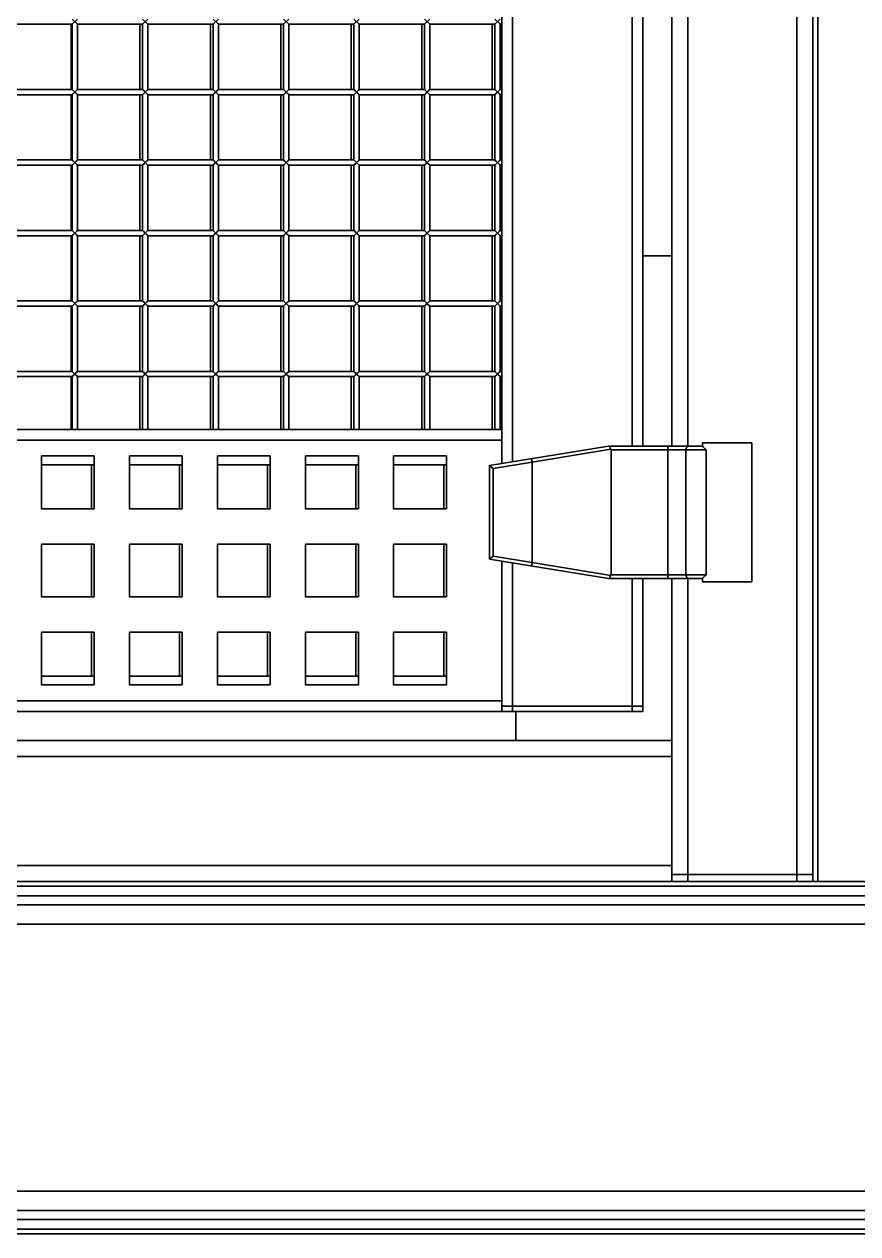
# Model space of a CAD drawing. Header units: millimetres. Extents: x 32496 to 166256, y 3504 to 23939.
# Drawn here: x 48532 to 49005, y 10678 to 11364 of the extents above; entities that cross this region are included whole.
import ezdxf

# ---------------------------------------------------------------- set-up
doc = ezdxf.new("R2010")
doc.units = ezdxf.units.MM
doc.layers.get('0').update_dxf_attribs({"lineweight": 35})

msp = doc.modelspace()

# ---------------------------------------------------------------- linework, layer by layer
at = {"linetype": 'Continuous'}
for p, q in [((48970.64, 10877.575), (48970.64, 13396.575)), ((48979.64, 13396.575), (48979.64, 10877.575)), ((48982.64, 13396.575), (48982.64, 10877.575)), ((48803.14, 11759.435), (48803.14, 11134.075)), ((48809.14, 11115.694), (48809.14, 11758.457)), ((48877.14, 11749.575), (48877.14, 11124.575)), ((48883.14, 11124.575), (48883.14, 11749.575)), ((48899.64, 11124.575), (48899.64, 11749.575)), ((48908.64, 11124.575), (48908.64, 11749.575)), ((48522.14, 11364.075), (48559.14, 11364.075)), ((48558.64, 11364.075), (48558.64, 11327.075)), ((48559.14, 11367.075), (48562.14, 11364.075)), ((48559.14, 11364.075), (48562.14, 11367.075)), ((48559.14, 11364.075), (48559.14, 11327.075)), ((48562.14, 11364.075), (48599.14, 11364.075)), ((48562.14, 11364.075), (48562.14, 11327.075)), ((48597.64, 11364.075), (48597.64, 11327.075)), ((48599.14, 11367.075), (48602.14, 11364.075)), ((48599.14, 11364.075), (48602.14, 11367.075)), ((48599.14, 11364.075), (48599.14, 11327.075)), ((48602.14, 11364.075), (48639.14, 11364.075)), ((48602.14, 11364.075), (48602.14, 11327.075)), ((48637.64, 11364.075), (48637.64, 11327.075)), ((48639.14, 11367.075), (48642.14, 11364.075)), ((48639.14, 11364.075), (48642.14, 11367.075)), ((48639.14, 11364.075), (48639.14, 11327.075)), ((48642.14, 11364.075), (48679.14, 11364.075)), ((48642.14, 11364.075), (48642.14, 11327.075)), ((48677.64, 11364.075), (48677.64, 11327.075)), ((48679.14, 11367.075), (48682.14, 11364.075)), ((48679.14, 11364.075), (48682.14, 11367.075)), ((48679.14, 11364.075), (48679.14, 11327.075)), ((48682.14, 11364.075), (48719.14, 11364.075)), ((48682.14, 11364.075), (48682.14, 11327.075)), ((48717.64, 11364.075), (48717.64, 11327.075)), ((48719.14, 11367.075), (48722.14, 11364.075)), ((48719.14, 11364.075), (48722.14, 11367.075)), ((48719.14, 11364.075), (48719.14, 11327.075)), ((48722.14, 11364.075), (48759.14, 11364.075)), ((48722.14, 11364.075), (48722.14, 11327.075)), ((48757.64, 11364.075), (48757.64, 11327.075)), ((48759.14, 11367.075), (48762.14, 11364.075)), ((48759.14, 11364.075), (48762.14, 11367.075)), ((48759.14, 11364.075), (48759.14, 11327.075)), ((48762.14, 11364.075), (48799.14, 11364.075)), ((48762.14, 11364.075), (48762.14, 11327.075)), ((48797.64, 11364.075), (48797.64, 11327.075)), ((48799.14, 11367.075), (48802.14, 11364.075)), ((48799.14, 11364.075), (48802.14, 11367.075)), ((48799.14, 11364.075), (48799.14, 11327.075)), ((48802.14, 11364.075), (48803.14, 11364.075)), ((48802.14, 11364.075), (48802.14, 11327.075)), ((48522.14, 11327.075), (48559.14, 11327.075)), ((48522.14, 11324.075), (48559.14, 11324.075)), ((48558.64, 11324.075), (48558.64, 11287.075)), ((48559.14, 11327.075), (48562.14, 11324.075)), ((48559.14, 11324.075), (48562.14, 11327.075)), ((48559.14, 11324.075), (48559.14, 11287.075)), ((48562.14, 11327.075), (48599.14, 11327.075)), ((48562.14, 11324.075), (48599.14, 11324.075)), ((48562.14, 11324.075), (48562.14, 11287.075)), ((48597.64, 11324.075), (48597.64, 11287.075)), ((48599.14, 11327.075), (48602.14, 11324.075)), ((48599.14, 11324.075), (48602.14, 11327.075)), ((48599.14, 11324.075), (48599.14, 11287.075)), ((48602.14, 11327.075), (48639.14, 11327.075)), ((48602.14, 11324.075), (48639.14, 11324.075)), ((48602.14, 11324.075), (48602.14, 11287.075)), ((48637.64, 11324.075), (48637.64, 11287.075)), ((48639.14, 11327.075), (48642.14, 11324.075)), ((48639.14, 11324.075), (48642.14, 11327.075)), ((48639.14, 11324.075), (48639.14, 11287.075)), ((48642.14, 11327.075), (48679.14, 11327.075)), ((48642.14, 11324.075), (48679.14, 11324.075)), ((48642.14, 11324.075), (48642.14, 11287.075)), ((48677.64, 11324.075), (48677.64, 11287.075)), ((48679.14, 11327.075), (48682.14, 11324.075)), ((48679.14, 11324.075), (48682.14, 11327.075)), ((48679.14, 11324.075), (48679.14, 11287.075)), ((48682.14, 11327.075), (48719.14, 11327.075)), ((48682.14, 11324.075), (48719.14, 11324.075)), ((48682.14, 11324.075), (48682.14, 11287.075)), ((48717.64, 11324.075), (48717.64, 11287.075)), ((48719.14, 11327.075), (48722.14, 11324.075)), ((48719.14, 11324.075), (48722.14, 11327.075)), ((48719.14, 11324.075), (48719.14, 11287.075)), ((48722.14, 11327.075), (48759.14, 11327.075)), ((48722.14, 11324.075), (48759.14, 11324.075)), ((48722.14, 11324.075), (48722.14, 11287.075)), ((48757.64, 11324.075), (48757.64, 11287.075)), ((48759.14, 11327.075), (48762.14, 11324.075)), ((48759.14, 11324.075), (48762.14, 11327.075)), ((48759.14, 11324.075), (48759.14, 11287.075)), ((48762.14, 11327.075), (48799.14, 11327.075)), ((48762.14, 11324.075), (48799.14, 11324.075)), ((48762.14, 11324.075), (48762.14, 11287.075)), ((48797.64, 11324.075), (48797.64, 11287.075)), ((48799.14, 11327.075), (48802.14, 11324.075)), ((48799.14, 11324.075), (48802.14, 11327.075)), ((48799.14, 11324.075), (48799.14, 11287.075)), ((48802.14, 11327.075), (48803.14, 11327.075)), ((48802.14, 11324.075), (48803.14, 11324.075)), ((48802.14, 11324.075), (48802.14, 11287.075)), ((48522.14, 11287.075), (48559.14, 11287.075)), ((48559.14, 11287.075), (48562.14, 11284.075)), ((48559.14, 11284.075), (48562.14, 11287.075)), ((48562.14, 11287.075), (48599.14, 11287.075)), ((48599.14, 11287.075), (48602.14, 11284.075)), ((48599.14, 11284.075), (48602.14, 11287.075)), ((48602.14, 11287.075), (48639.14, 11287.075)), ((48639.14, 11287.075), (48642.14, 11284.075)), ((48639.14, 11284.075), (48642.14, 11287.075)), ((48642.14, 11287.075), (48679.14, 11287.075)), ((48679.14, 11287.075), (48682.14, 11284.075)), ((48679.14, 11284.075), (48682.14, 11287.075)), ((48682.14, 11287.075), (48719.14, 11287.075)), ((48719.14, 11287.075), (48722.14, 11284.075)), ((48719.14, 11284.075), (48722.14, 11287.075)), ((48722.14, 11287.075), (48759.14, 11287.075)), ((48759.14, 11287.075), (48762.14, 11284.075)), ((48759.14, 11284.075), (48762.14, 11287.075)), ((48762.14, 11287.075), (48799.14, 11287.075)), ((48799.14, 11287.075), (48802.14, 11284.075)), ((48799.14, 11284.075), (48802.14, 11287.075)), ((48802.14, 11287.075), (48803.14, 11287.075)), ((48522.14, 11284.075), (48559.14, 11284.075)), ((48558.64, 11284.075), (48558.64, 11247.075)), ((48559.14, 11284.075), (48559.14, 11247.075)), ((48562.14, 11284.075), (48599.14, 11284.075)), ((48562.14, 11284.075), (48562.14, 11247.075)), ((48597.64, 11284.075), (48597.64, 11247.075)), ((48599.14, 11284.075), (48599.14, 11247.075)), ((48602.14, 11284.075), (48639.14, 11284.075)), ((48602.14, 11284.075), (48602.14, 11247.075)), ((48637.64, 11284.075), (48637.64, 11247.075)), ((48639.14, 11284.075), (48639.14, 11247.075)), ((48642.14, 11284.075), (48679.14, 11284.075)), ((48642.14, 11284.075), (48642.14, 11247.075)), ((48677.64, 11284.075), (48677.64, 11247.075)), ((48679.14, 11284.075), (48679.14, 11247.075)), ((48682.14, 11284.075), (48719.14, 11284.075)), ((48682.14, 11284.075), (48682.14, 11247.075)), ((48717.64, 11284.075), (48717.64, 11247.075)), ((48719.14, 11284.075), (48719.14, 11247.075)), ((48722.14, 11284.075), (48759.14, 11284.075)), ((48722.14, 11284.075), (48722.14, 11247.075)), ((48757.64, 11284.075), (48757.64, 11247.075)), ((48759.14, 11284.075), (48759.14, 11247.075)), ((48762.14, 11284.075), (48799.14, 11284.075)), ((48762.14, 11284.075), (48762.14, 11247.075)), ((48797.64, 11284.075), (48797.64, 11247.075)), ((48799.14, 11284.075), (48799.14, 11247.075)), ((48802.14, 11284.075), (48803.14, 11284.075)), ((48802.14, 11284.075), (48802.14, 11247.075)), ((48522.14, 11247.075), (48559.14, 11247.075)), ((48559.14, 11247.075), (48562.14, 11244.075)), ((48559.14, 11244.075), (48562.14, 11247.075)), ((48562.14, 11247.075), (48599.14, 11247.075)), ((48599.14, 11247.075), (48602.14, 11244.075)), ((48599.14, 11244.075), (48602.14, 11247.075)), ((48602.14, 11247.075), (48639.14, 11247.075)), ((48639.14, 11247.075), (48642.14, 11244.075)), ((48639.14, 11244.075), (48642.14, 11247.075)), ((48642.14, 11247.075), (48679.14, 11247.075)), ((48679.14, 11247.075), (48682.14, 11244.075)), ((48679.14, 11244.075), (48682.14, 11247.075)), ((48682.14, 11247.075), (48719.14, 11247.075)), ((48719.14, 11247.075), (48722.14, 11244.075)), ((48719.14, 11244.075), (48722.14, 11247.075)), ((48722.14, 11247.075), (48759.14, 11247.075)), ((48759.14, 11247.075), (48762.14, 11244.075)), ((48759.14, 11244.075), (48762.14, 11247.075)), ((48762.14, 11247.075), (48799.14, 11247.075)), ((48799.14, 11247.075), (48802.14, 11244.075)), ((48799.14, 11244.075), (48802.14, 11247.075)), ((48802.14, 11247.075), (48803.14, 11247.075)), ((48522.14, 11244.075), (48559.14, 11244.075)), ((48558.64, 11244.075), (48558.64, 11207.075)), ((48559.14, 11244.075), (48559.14, 11207.075)), ((48562.14, 11244.075), (48599.14, 11244.075)), ((48562.14, 11244.075), (48562.14, 11207.075)), ((48597.64, 11244.075), (48597.64, 11207.075)), ((48599.14, 11244.075), (48599.14, 11207.075)), ((48602.14, 11244.075), (48639.14, 11244.075)), ((48602.14, 11244.075), (48602.14, 11207.075)), ((48637.64, 11244.075), (48637.64, 11207.075)), ((48639.14, 11244.075), (48639.14, 11207.075)), ((48642.14, 11244.075), (48679.14, 11244.075)), ((48642.14, 11244.075), (48642.14, 11207.075)), ((48677.64, 11244.075), (48677.64, 11207.075)), ((48679.14, 11244.075), (48679.14, 11207.075)), ((48682.14, 11244.075), (48719.14, 11244.075)), ((48682.14, 11244.075), (48682.14, 11207.075)), ((48717.64, 11244.075), (48717.64, 11207.075)), ((48719.14, 11244.075), (48719.14, 11207.075)), ((48722.14, 11244.075), (48759.14, 11244.075)), ((48722.14, 11244.075), (48722.14, 11207.075)), ((48757.64, 11244.075), (48757.64, 11207.075)), ((48759.14, 11244.075), (48759.14, 11207.075)), ((48762.14, 11244.075), (48799.14, 11244.075)), ((48762.14, 11244.075), (48762.14, 11207.075)), ((48797.64, 11244.075), (48797.64, 11207.075)), ((48799.14, 11244.075), (48799.14, 11207.075)), ((48802.14, 11244.075), (48803.14, 11244.075)), ((48802.14, 11244.075), (48802.14, 11207.075)), ((48883.14, 11232.575), (48899.64, 11232.575)), ((48522.14, 11207.075), (48559.14, 11207.075)), ((48559.14, 11207.075), (48562.14, 11204.075)), ((48559.14, 11204.075), (48562.14, 11207.075)), ((48562.14, 11207.075), (48599.14, 11207.075)), ((48599.14, 11207.075), (48602.14, 11204.075)), ((48599.14, 11204.075), (48602.14, 11207.075)), ((48602.14, 11207.075), (48639.14, 11207.075)), ((48639.14, 11207.075), (48642.14, 11204.075)), ((48639.14, 11204.075), (48642.14, 11207.075)), ((48642.14, 11207.075), (48679.14, 11207.075)), ((48679.14, 11207.075), (48682.14, 11204.075)), ((48679.14, 11204.075), (48682.14, 11207.075)), ((48682.14, 11207.075), (48719.14, 11207.075)), ((48719.14, 11207.075), (48722.14, 11204.075)), ((48719.14, 11204.075), (48722.14, 11207.075)), ((48722.14, 11207.075), (48759.14, 11207.075)), ((48759.14, 11207.075), (48762.14, 11204.075)), ((48759.14, 11204.075), (48762.14, 11207.075)), ((48762.14, 11207.075), (48799.14, 11207.075)), ((48799.14, 11207.075), (48802.14, 11204.075)), ((48799.14, 11204.075), (48802.14, 11207.075)), ((48802.14, 11207.075), (48803.14, 11207.075)), ((48522.14, 11204.075), (48559.14, 11204.075)), ((48558.64, 11204.075), (48558.64, 11167.075)), ((48559.14, 11204.075), (48559.14, 11167.075)), ((48562.14, 11204.075), (48599.14, 11204.075)), ((48562.14, 11204.075), (48562.14, 11167.075)), ((48597.64, 11204.075), (48597.64, 11167.075)), ((48599.14, 11204.075), (48599.14, 11167.075)), ((48602.14, 11204.075), (48639.14, 11204.075)), ((48602.14, 11204.075), (48602.14, 11167.075)), ((48637.64, 11204.075), (48637.64, 11167.075)), ((48639.14, 11204.075), (48639.14, 11167.075)), ((48642.14, 11204.075), (48679.14, 11204.075)), ((48642.14, 11204.075), (48642.14, 11167.075)), ((48677.64, 11204.075), (48677.64, 11167.075)), ((48679.14, 11204.075), (48679.14, 11167.075)), ((48682.14, 11204.075), (48719.14, 11204.075)), ((48682.14, 11204.075), (48682.14, 11167.075)), ((48717.64, 11204.075), (48717.64, 11167.075)), ((48719.14, 11204.075), (48719.14, 11167.075)), ((48722.14, 11204.075), (48759.14, 11204.075)), ((48722.14, 11204.075), (48722.14, 11167.075)), ((48757.64, 11204.075), (48757.64, 11167.075)), ((48759.14, 11204.075), (48759.14, 11167.075)), ((48762.14, 11204.075), (48799.14, 11204.075)), ((48762.14, 11204.075), (48762.14, 11167.075)), ((48797.64, 11204.075), (48797.64, 11167.075)), ((48799.14, 11204.075), (48799.14, 11167.075)), ((48802.14, 11204.075), (48803.14, 11204.075)), ((48802.14, 11204.075), (48802.14, 11167.075)), ((48522.14, 11167.075), (48559.14, 11167.075)), ((48522.14, 11164.075), (48559.14, 11164.075)), ((48558.64, 11164.075), (48558.64, 11134.075)), ((48559.14, 11167.075), (48562.14, 11164.075)), ((48559.14, 11164.075), (48562.14, 11167.075)), ((48559.14, 11164.075), (48559.14, 11134.075)), ((48562.14, 11167.075), (48599.14, 11167.075)), ((48562.14, 11164.075), (48599.14, 11164.075)), ((48562.14, 11164.075), (48562.14, 11134.075)), ((48597.64, 11164.075), (48597.64, 11134.075)), ((48599.14, 11167.075), (48602.14, 11164.075)), ((48599.14, 11164.075), (48602.14, 11167.075)), ((48599.14, 11164.075), (48599.14, 11134.075)), ((48602.14, 11167.075), (48639.14, 11167.075)), ((48602.14, 11164.075), (48639.14, 11164.075)), ((48602.14, 11164.075), (48602.14, 11134.075)), ((48637.64, 11164.075), (48637.64, 11134.075)), ((48639.14, 11167.075), (48642.14, 11164.075)), ((48639.14, 11164.075), (48642.14, 11167.075)), ((48639.14, 11164.075), (48639.14, 11134.075)), ((48642.14, 11167.075), (48679.14, 11167.075)), ((48642.14, 11164.075), (48679.14, 11164.075)), ((48642.14, 11164.075), (48642.14, 11134.075)), ((48677.64, 11164.075), (48677.64, 11134.075)), ((48679.14, 11167.075), (48682.14, 11164.075)), ((48679.14, 11164.075), (48682.14, 11167.075)), ((48679.14, 11164.075), (48679.14, 11134.075)), ((48682.14, 11167.075), (48719.14, 11167.075)), ((48682.14, 11164.075), (48719.14, 11164.075)), ((48682.14, 11164.075), (48682.14, 11134.075)), ((48717.64, 11164.075), (48717.64, 11134.075)), ((48719.14, 11167.075), (48722.14, 11164.075)), ((48719.14, 11164.075), (48722.14, 11167.075)), ((48719.14, 11164.075), (48719.14, 11134.075)), ((48722.14, 11167.075), (48759.14, 11167.075)), ((48722.14, 11164.075), (48759.14, 11164.075)), ((48722.14, 11164.075), (48722.14, 11134.075)), ((48757.64, 11164.075), (48757.64, 11134.075)), ((48759.14, 11167.075), (48762.14, 11164.075)), ((48759.14, 11164.075), (48762.14, 11167.075)), ((48759.14, 11164.075), (48759.14, 11134.075)), ((48762.14, 11167.075), (48799.14, 11167.075)), ((48762.14, 11164.075), (48799.14, 11164.075)), ((48762.14, 11164.075), (48762.14, 11134.075)), ((48797.64, 11164.075), (48797.64, 11134.075)), ((48799.14, 11167.075), (48802.14, 11164.075)), ((48799.14, 11164.075), (48802.14, 11167.075)), ((48799.14, 11164.075), (48799.14, 11134.075)), ((48802.14, 11167.075), (48803.14, 11167.075)), ((48802.14, 11164.075), (48803.14, 11164.075)), ((48802.14, 11164.075), (48802.14, 11134.075)), ((48803.14, 11134.075), (48177.14, 11134.075)), ((48803.14, 11114.716), (48803.14, 11134.075)), ((48177.14, 11128.075), (48803.14, 11128.075)), ((48796.14, 11113.575), (48863.64, 11124.575)), ((48865.058, 11122.858), (48820.334, 11115.57)), ((48863.64, 11124.575), (48917.14, 11124.575)), ((48865.14, 11122.575), (48919.108, 11122.575)), ((48865.14, 11122.575), (48865.14, 11051.575)), ((48897.316, 11124.575), (48897.316, 11049.575)), ((48907.629, 11051.575), (48907.629, 11122.575)), ((48917.14, 11126.575), (48945.14, 11126.575)), ((48917.14, 11124.575), (48917.14, 11126.575)), ((48919.108, 11122.575), (48919.108, 11051.575)), ((48945.14, 11047.575), (48945.14, 11126.575)), ((48541.64, 11119.075), (48571.64, 11119.075)), ((48541.64, 11089.075), (48541.64, 11119.075)), ((48571.64, 11119.075), (48571.64, 11089.075)), ((48591.64, 11119.075), (48621.64, 11119.075)), ((48591.64, 11089.075), (48591.64, 11119.075)), ((48621.64, 11119.075), (48621.64, 11089.075)), ((48641.64, 11119.075), (48671.64, 11119.075)), ((48641.64, 11089.075), (48641.64, 11119.075)), ((48671.64, 11119.075), (48671.64, 11089.075)), ((48691.64, 11119.075), (48721.64, 11119.075)), ((48691.64, 11089.075), (48691.64, 11119.075)), ((48721.64, 11119.075), (48721.64, 11089.075)), ((48741.64, 11119.075), (48771.64, 11119.075)), ((48741.64, 11089.075), (48741.64, 11119.075)), ((48771.64, 11119.075), (48771.64, 11089.075)), ((48820.34, 11115.493), (48798.14, 11111.875)), ((48820.34, 11115.493), (48820.34, 11058.658)), ((48571.64, 11114.075), (48541.64, 11114.075)), ((48570.14, 11114.075), (48570.14, 11089.075)), ((48621.64, 11114.075), (48591.64, 11114.075)), ((48620.14, 11114.075), (48620.14, 11089.075)), ((48671.64, 11114.075), (48641.64, 11114.075)), ((48670.14, 11114.075), (48670.14, 11089.075)), ((48721.64, 11114.075), (48691.64, 11114.075)), ((48720.14, 11114.075), (48720.14, 11089.075)), ((48771.64, 11114.075), (48741.64, 11114.075)), ((48770.14, 11114.075), (48770.14, 11089.075)), ((48796.14, 11113.575), (48798.14, 11111.875)), ((48796.14, 11113.575), (48796.14, 11060.575)), ((48798.14, 11062.276), (48798.14, 11111.875)), ((48571.64, 11089.075), (48541.64, 11089.075)), ((48621.64, 11089.075), (48591.64, 11089.075)), ((48671.64, 11089.075), (48641.64, 11089.075)), ((48721.64, 11089.075), (48691.64, 11089.075)), ((48771.64, 11089.075), (48741.64, 11089.075)), ((48541.64, 11069.075), (48571.64, 11069.075)), ((48541.64, 11039.075), (48541.64, 11069.075)), ((48570.14, 11069.075), (48570.14, 11039.075)), ((48571.64, 11069.075), (48571.64, 11039.075)), ((48591.64, 11069.075), (48621.64, 11069.075)), ((48591.64, 11039.075), (48591.64, 11069.075)), ((48620.14, 11069.075), (48620.14, 11039.075)), ((48621.64, 11069.075), (48621.64, 11039.075)), ((48641.64, 11069.075), (48671.64, 11069.075)), ((48641.64, 11039.075), (48641.64, 11069.075)), ((48670.14, 11069.075), (48670.14, 11039.075)), ((48671.64, 11069.075), (48671.64, 11039.075)), ((48691.64, 11069.075), (48721.64, 11069.075)), ((48691.64, 11039.075), (48691.64, 11069.075)), ((48720.14, 11069.075), (48720.14, 11039.075)), ((48721.64, 11069.075), (48721.64, 11039.075)), ((48741.64, 11069.075), (48771.64, 11069.075)), ((48741.64, 11039.075), (48741.64, 11069.075)), ((48770.14, 11069.075), (48770.14, 11039.075)), ((48771.64, 11069.075), (48771.64, 11039.075)), ((48796.14, 11060.575), (48798.14, 11062.276)), ((48796.14, 11060.575), (48863.64, 11049.575)), ((48798.14, 11062.276), (48820.34, 11058.658)), ((48803.14, 10974.075), (48803.14, 11059.435)), ((48809.14, 10977.075), (48809.14, 11058.457)), ((48820.334, 11058.581), (48865.058, 11051.293)), ((48863.64, 11049.575), (48917.14, 11049.575)), ((48919.108, 11051.575), (48865.14, 11051.575)), ((48877.14, 11049.575), (48877.14, 10977.075)), ((48883.14, 10977.075), (48883.14, 11049.575)), ((48899.64, 10957.575), (48899.64, 11049.575)), ((48908.64, 10877.575), (48908.64, 11049.575)), ((48917.14, 11049.576), (48917.14, 11047.575)), ((48945.14, 11047.575), (48917.14, 11047.575)), ((48571.64, 11039.075), (48541.64, 11039.075)), ((48621.64, 11039.075), (48591.64, 11039.075)), ((48671.64, 11039.075), (48641.64, 11039.075)), ((48721.64, 11039.075), (48691.64, 11039.075)), ((48771.64, 11039.075), (48741.64, 11039.075)), ((48541.64, 11019.075), (48571.64, 11019.075)), ((48541.64, 10989.075), (48541.64, 11019.075)), ((48570.14, 11019.075), (48570.14, 10994.075)), ((48571.64, 11019.075), (48571.64, 10989.075)), ((48591.64, 11019.075), (48621.64, 11019.075)), ((48591.64, 10989.075), (48591.64, 11019.075)), ((48620.14, 11019.075), (48620.14, 10994.075)), ((48621.64, 11019.075), (48621.64, 10989.075)), ((48641.64, 11019.075), (48671.64, 11019.075)), ((48641.64, 10989.075), (48641.64, 11019.075)), ((48670.14, 11019.075), (48670.14, 10994.075)), ((48671.64, 11019.075), (48671.64, 10989.075)), ((48691.64, 11019.075), (48721.64, 11019.075)), ((48691.64, 10989.075), (48691.64, 11019.075)), ((48720.14, 11019.075), (48720.14, 10994.075)), ((48721.64, 11019.075), (48721.64, 10989.075)), ((48741.64, 11019.075), (48771.64, 11019.075)), ((48741.64, 10989.075), (48741.64, 11019.075)), ((48770.14, 11019.075), (48770.14, 10994.075)), ((48771.64, 11019.075), (48771.64, 10989.075)), ((48541.64, 10994.075), (48571.64, 10994.075)), ((48591.64, 10994.075), (48621.64, 10994.075)), ((48641.64, 10994.075), (48671.64, 10994.075)), ((48691.64, 10994.075), (48721.64, 10994.075)), ((48741.64, 10994.075), (48771.64, 10994.075)), ((48571.64, 10989.075), (48541.64, 10989.075)), ((48621.64, 10989.075), (48591.64, 10989.075)), ((48671.64, 10989.075), (48641.64, 10989.075)), ((48721.64, 10989.075), (48691.64, 10989.075)), ((48771.64, 10989.075), (48741.64, 10989.075)), ((48803.14, 10980.075), (48182.14, 10980.075)), ((48177.14, 10974.075), (48803.14, 10974.075)), ((48803.14, 10977.075), (48883.14, 10977.075)), ((48803.14, 10977.075), (48883.14, 10977.075)), ((48803.14, 10974.075), (48883.14, 10974.075)), ((48809.14, 10974.075), (48809.14, 10977.075)), ((48811.14, 10957.575), (48811.14, 10974.075)), ((48877.14, 10977.075), (48877.14, 10974.075)), ((48883.14, 10974.075), (48883.14, 10977.075)), ((48899.64, 10957.575), (48175.335, 10957.575)), ((48899.64, 10957.575), (48899.64, 10877.575)), ((48899.64, 10948.575), (48172.743, 10948.575)), ((48899.64, 10886.575), (47977.14, 10886.575)), ((52132.64, 10877.575), (40172.64, 10877.575)), ((48979.64, 10881.575), (48899.64, 10881.575)), ((52132.64, 10874.855), (40172.64, 10874.855)), ((52132.64, 10869.383), (40172.64, 10869.383)), ((52082.64, 10864.266), (40222.64, 10864.266)), ((52082.64, 10853.32), (40222.64, 10853.32)), ((52008.64, 10701.83), (40172.64, 10701.83)), ((52008.64, 10690.885), (40172.64, 10690.885)), ((52008.64, 10685.768), (40172.64, 10685.768)), ((52132.64, 10680.295), (40172.64, 10680.295)), ((52132.64, 10677.575), (40172.64, 10677.575))]:
    msp.add_line(p, q, dxfattribs=at)
for points in [[(48559.14, 11327.075), (48559.57, 11326.645), (48560.06, 11326.155), (48561.229, 11324.986)], [(48560.64, 11325.575), (48560.049, 11324.985), (48559.579, 11324.515), (48559.254, 11324.19)], [(48560.64, 11325.575), (48561.227, 11326.162), (48561.702, 11326.638), (48562.025, 11326.961)], [(48562.024, 11324.192), (48561.701, 11324.514), (48561.229, 11324.986)], [(48599.14, 11327.075), (48599.57, 11326.645), (48600.06, 11326.155), (48601.229, 11324.986)], [(48600.64, 11325.575), (48600.049, 11324.985), (48599.579, 11324.515), (48599.254, 11324.19)], [(48600.64, 11325.575), (48601.227, 11326.162), (48601.702, 11326.638), (48602.025, 11326.961)], [(48602.024, 11324.192), (48601.701, 11324.514), (48601.229, 11324.986)], [(48639.14, 11327.075), (48639.57, 11326.645), (48640.06, 11326.155), (48641.229, 11324.986)], [(48640.64, 11325.575), (48640.049, 11324.985), (48639.579, 11324.515), (48639.254, 11324.19)], [(48640.64, 11325.575), (48641.227, 11326.162), (48641.702, 11326.638), (48642.025, 11326.961)], [(48642.024, 11324.192), (48641.701, 11324.514), (48641.229, 11324.986)], [(48679.14, 11327.075), (48679.57, 11326.645), (48680.06, 11326.155), (48681.229, 11324.986)], [(48680.64, 11325.575), (48680.049, 11324.985), (48679.579, 11324.515), (48679.254, 11324.19)], [(48680.64, 11325.575), (48681.227, 11326.162), (48681.702, 11326.638), (48682.025, 11326.961)], [(48682.024, 11324.192), (48681.701, 11324.514), (48681.229, 11324.986)], [(48719.14, 11327.075), (48719.57, 11326.645), (48720.06, 11326.155), (48721.229, 11324.986)], [(48720.64, 11325.575), (48720.049, 11324.985), (48719.579, 11324.515), (48719.254, 11324.19)], [(48720.64, 11325.575), (48721.227, 11326.162), (48721.702, 11326.638), (48722.025, 11326.961)], [(48722.024, 11324.192), (48721.701, 11324.514), (48721.229, 11324.986)], [(48759.14, 11327.075), (48759.57, 11326.645), (48760.06, 11326.155), (48761.229, 11324.986)], [(48760.64, 11325.575), (48760.049, 11324.985), (48759.579, 11324.515), (48759.254, 11324.19)], [(48760.64, 11325.575), (48761.227, 11326.162), (48761.702, 11326.638), (48762.025, 11326.961)], [(48762.024, 11324.192), (48761.701, 11324.514), (48761.229, 11324.986)], [(48799.14, 11327.075), (48799.57, 11326.645), (48800.06, 11326.155), (48801.229, 11324.986)], [(48800.64, 11325.575), (48800.049, 11324.985), (48799.579, 11324.515), (48799.254, 11324.19)], [(48800.64, 11325.575), (48801.227, 11326.162), (48801.702, 11326.638), (48802.025, 11326.961)], [(48802.024, 11324.192), (48801.701, 11324.514), (48801.229, 11324.986)], [(48559.14, 11287.075), (48559.57, 11286.645), (48560.06, 11286.155), (48561.229, 11284.986)], [(48599.14, 11287.075), (48599.57, 11286.645), (48600.06, 11286.155), (48601.229, 11284.986)], [(48639.14, 11287.075), (48639.57, 11286.645), (48640.06, 11286.155), (48641.229, 11284.986)], [(48679.14, 11287.075), (48679.57, 11286.645), (48680.06, 11286.155), (48681.229, 11284.986)], [(48719.14, 11287.075), (48719.57, 11286.645), (48720.06, 11286.155), (48721.229, 11284.986)], [(48759.14, 11287.075), (48759.57, 11286.645), (48760.06, 11286.155), (48761.229, 11284.986)], [(48799.14, 11287.075), (48799.57, 11286.645), (48800.06, 11286.155), (48801.229, 11284.986)], [(48560.64, 11285.575), (48560.049, 11284.985), (48559.579, 11284.515), (48559.254, 11284.19)], [(48560.64, 11285.575), (48561.227, 11286.162), (48561.702, 11286.638), (48562.025, 11286.961)], [(48562.024, 11284.192), (48561.701, 11284.514), (48561.229, 11284.986)], [(48600.64, 11285.575), (48600.049, 11284.985), (48599.579, 11284.515), (48599.254, 11284.19)], [(48600.64, 11285.575), (48601.227, 11286.162), (48601.702, 11286.638), (48602.025, 11286.961)], [(48602.024, 11284.192), (48601.701, 11284.514), (48601.229, 11284.986)], [(48640.64, 11285.575), (48640.049, 11284.985), (48639.579, 11284.515), (48639.254, 11284.19)], [(48640.64, 11285.575), (48641.227, 11286.162), (48641.702, 11286.638), (48642.025, 11286.961)], [(48642.024, 11284.192), (48641.701, 11284.514), (48641.229, 11284.986)], [(48680.64, 11285.575), (48680.049, 11284.985), (48679.579, 11284.515), (48679.254, 11284.19)], [(48680.64, 11285.575), (48681.227, 11286.162), (48681.702, 11286.638), (48682.025, 11286.961)], [(48682.024, 11284.192), (48681.701, 11284.514), (48681.229, 11284.986)], [(48720.64, 11285.575), (48720.049, 11284.985), (48719.579, 11284.515), (48719.254, 11284.19)], [(48720.64, 11285.575), (48721.227, 11286.162), (48721.702, 11286.638), (48722.025, 11286.961)], [(48722.024, 11284.192), (48721.701, 11284.514), (48721.229, 11284.986)], [(48760.64, 11285.575), (48760.049, 11284.985), (48759.579, 11284.515), (48759.254, 11284.19)], [(48760.64, 11285.575), (48761.227, 11286.162), (48761.702, 11286.638), (48762.025, 11286.961)], [(48762.024, 11284.192), (48761.701, 11284.514), (48761.229, 11284.986)], [(48800.64, 11285.575), (48800.049, 11284.985), (48799.579, 11284.515), (48799.254, 11284.19)], [(48800.64, 11285.575), (48801.227, 11286.162), (48801.702, 11286.638), (48802.025, 11286.961)], [(48802.024, 11284.192), (48801.701, 11284.514), (48801.229, 11284.986)], [(48559.14, 11247.075), (48559.57, 11246.645), (48560.06, 11246.155), (48561.229, 11244.986)], [(48560.64, 11245.575), (48561.227, 11246.162), (48561.702, 11246.638), (48562.025, 11246.961)], [(48599.14, 11247.075), (48599.57, 11246.645), (48600.06, 11246.155), (48601.229, 11244.986)], [(48600.64, 11245.575), (48601.227, 11246.162), (48601.702, 11246.638), (48602.025, 11246.961)], [(48639.14, 11247.075), (48639.57, 11246.645), (48640.06, 11246.155), (48641.229, 11244.986)], [(48640.64, 11245.575), (48641.227, 11246.162), (48641.702, 11246.638), (48642.025, 11246.961)], [(48679.14, 11247.075), (48679.57, 11246.645), (48680.06, 11246.155), (48681.229, 11244.986)], [(48680.64, 11245.575), (48681.227, 11246.162), (48681.702, 11246.638), (48682.025, 11246.961)], [(48719.14, 11247.075), (48719.57, 11246.645), (48720.06, 11246.155), (48721.229, 11244.986)], [(48720.64, 11245.575), (48721.227, 11246.162), (48721.702, 11246.638), (48722.025, 11246.961)], [(48759.14, 11247.075), (48759.57, 11246.645), (48760.06, 11246.155), (48761.229, 11244.986)], [(48760.64, 11245.575), (48761.227, 11246.162), (48761.702, 11246.638), (48762.025, 11246.961)], [(48799.14, 11247.075), (48799.57, 11246.645), (48800.06, 11246.155), (48801.229, 11244.986)], [(48800.64, 11245.575), (48801.227, 11246.162), (48801.702, 11246.638), (48802.025, 11246.961)], [(48560.64, 11245.575), (48560.049, 11244.985), (48559.579, 11244.515), (48559.254, 11244.19)], [(48562.024, 11244.192), (48561.701, 11244.514), (48561.229, 11244.986)], [(48600.64, 11245.575), (48600.049, 11244.985), (48599.579, 11244.515), (48599.254, 11244.19)], [(48602.024, 11244.192), (48601.701, 11244.514), (48601.229, 11244.986)], [(48640.64, 11245.575), (48640.049, 11244.985), (48639.579, 11244.515), (48639.254, 11244.19)], [(48642.024, 11244.192), (48641.701, 11244.514), (48641.229, 11244.986)], [(48680.64, 11245.575), (48680.049, 11244.985), (48679.579, 11244.515), (48679.254, 11244.19)], [(48682.024, 11244.192), (48681.701, 11244.514), (48681.229, 11244.986)], [(48720.64, 11245.575), (48720.049, 11244.985), (48719.579, 11244.515), (48719.254, 11244.19)], [(48722.024, 11244.192), (48721.701, 11244.514), (48721.229, 11244.986)], [(48760.64, 11245.575), (48760.049, 11244.985), (48759.579, 11244.515), (48759.254, 11244.19)], [(48762.024, 11244.192), (48761.701, 11244.514), (48761.229, 11244.986)], [(48800.64, 11245.575), (48800.049, 11244.985), (48799.579, 11244.515), (48799.254, 11244.19)], [(48802.024, 11244.192), (48801.701, 11244.514), (48801.229, 11244.986)], [(48559.14, 11207.075), (48559.57, 11206.645), (48560.06, 11206.155), (48561.229, 11204.986)], [(48560.64, 11205.575), (48560.049, 11204.985), (48559.579, 11204.515), (48559.254, 11204.19)], [(48560.64, 11205.575), (48561.227, 11206.162), (48561.702, 11206.638), (48562.025, 11206.961)], [(48562.024, 11204.192), (48561.701, 11204.514), (48561.229, 11204.986)], [(48599.14, 11207.075), (48599.57, 11206.645), (48600.06, 11206.155), (48601.229, 11204.986)], [(48600.64, 11205.575), (48600.049, 11204.985), (48599.579, 11204.515), (48599.254, 11204.19)], [(48600.64, 11205.575), (48601.227, 11206.162), (48601.702, 11206.638), (48602.025, 11206.961)], [(48602.024, 11204.192), (48601.701, 11204.514), (48601.229, 11204.986)], [(48639.14, 11207.075), (48639.57, 11206.645), (48640.06, 11206.155), (48641.229, 11204.986)], [(48640.64, 11205.575), (48640.049, 11204.985), (48639.579, 11204.515), (48639.254, 11204.19)], [(48640.64, 11205.575), (48641.227, 11206.162), (48641.702, 11206.638), (48642.025, 11206.961)], [(48642.024, 11204.192), (48641.701, 11204.514), (48641.229, 11204.986)], [(48679.14, 11207.075), (48679.57, 11206.645), (48680.06, 11206.155), (48681.229, 11204.986)], [(48680.64, 11205.575), (48680.049, 11204.985), (48679.579, 11204.515), (48679.254, 11204.19)], [(48680.64, 11205.575), (48681.227, 11206.162), (48681.702, 11206.638), (48682.025, 11206.961)], [(48682.024, 11204.192), (48681.701, 11204.514), (48681.229, 11204.986)], [(48719.14, 11207.075), (48719.57, 11206.645), (48720.06, 11206.155), (48721.229, 11204.986)], [(48720.64, 11205.575), (48720.049, 11204.985), (48719.579, 11204.515), (48719.254, 11204.19)], [(48720.64, 11205.575), (48721.227, 11206.162), (48721.702, 11206.638), (48722.025, 11206.961)], [(48722.024, 11204.192), (48721.701, 11204.514), (48721.229, 11204.986)], [(48759.14, 11207.075), (48759.57, 11206.645), (48760.06, 11206.155), (48761.229, 11204.986)], [(48760.64, 11205.575), (48760.049, 11204.985), (48759.579, 11204.515), (48759.254, 11204.19)], [(48760.64, 11205.575), (48761.227, 11206.162), (48761.702, 11206.638), (48762.025, 11206.961)], [(48762.024, 11204.192), (48761.701, 11204.514), (48761.229, 11204.986)], [(48799.14, 11207.075), (48799.57, 11206.645), (48800.06, 11206.155), (48801.229, 11204.986)], [(48800.64, 11205.575), (48800.049, 11204.985), (48799.579, 11204.515), (48799.254, 11204.19)], [(48800.64, 11205.575), (48801.227, 11206.162), (48801.702, 11206.638), (48802.025, 11206.961)], [(48802.024, 11204.192), (48801.701, 11204.514), (48801.229, 11204.986)], [(48559.14, 11167.075), (48559.57, 11166.645), (48560.06, 11166.155), (48561.229, 11164.986)], [(48560.64, 11165.575), (48560.049, 11164.985), (48559.579, 11164.515), (48559.254, 11164.19)], [(48560.64, 11165.575), (48561.227, 11166.162), (48561.702, 11166.638), (48562.025, 11166.961)], [(48562.024, 11164.192), (48561.701, 11164.514), (48561.229, 11164.986)], [(48599.14, 11167.075), (48599.57, 11166.645), (48600.06, 11166.155), (48601.229, 11164.986)], [(48600.64, 11165.575), (48600.049, 11164.985), (48599.579, 11164.515), (48599.254, 11164.19)], [(48600.64, 11165.575), (48601.227, 11166.162), (48601.702, 11166.638), (48602.025, 11166.961)], [(48602.024, 11164.192), (48601.701, 11164.514), (48601.229, 11164.986)], [(48639.14, 11167.075), (48639.57, 11166.645), (48640.06, 11166.155), (48641.229, 11164.986)], [(48640.64, 11165.575), (48640.049, 11164.985), (48639.579, 11164.515), (48639.254, 11164.19)], [(48640.64, 11165.575), (48641.227, 11166.162), (48641.702, 11166.638), (48642.025, 11166.961)], [(48642.024, 11164.192), (48641.701, 11164.514), (48641.229, 11164.986)], [(48679.14, 11167.075), (48679.57, 11166.645), (48680.06, 11166.155), (48681.229, 11164.986)], [(48680.64, 11165.575), (48680.049, 11164.985), (48679.579, 11164.515), (48679.254, 11164.19)], [(48680.64, 11165.575), (48681.227, 11166.162), (48681.702, 11166.638), (48682.025, 11166.961)], [(48682.024, 11164.192), (48681.701, 11164.514), (48681.229, 11164.986)], [(48719.14, 11167.075), (48719.57, 11166.645), (48720.06, 11166.155), (48721.229, 11164.986)], [(48720.64, 11165.575), (48720.049, 11164.985), (48719.579, 11164.515), (48719.254, 11164.19)], [(48720.64, 11165.575), (48721.227, 11166.162), (48721.702, 11166.638), (48722.025, 11166.961)], [(48722.024, 11164.192), (48721.701, 11164.514), (48721.229, 11164.986)], [(48759.14, 11167.075), (48759.57, 11166.645), (48760.06, 11166.155), (48761.229, 11164.986)], [(48760.64, 11165.575), (48760.049, 11164.985), (48759.579, 11164.515), (48759.254, 11164.19)], [(48760.64, 11165.575), (48761.227, 11166.162), (48761.702, 11166.638), (48762.025, 11166.961)], [(48762.024, 11164.192), (48761.701, 11164.514), (48761.229, 11164.986)], [(48799.14, 11167.075), (48799.57, 11166.645), (48800.06, 11166.155), (48801.229, 11164.986)], [(48800.64, 11165.575), (48800.049, 11164.985), (48799.579, 11164.515), (48799.254, 11164.19)], [(48800.64, 11165.575), (48801.227, 11166.162), (48801.702, 11166.638), (48802.025, 11166.961)], [(48802.024, 11164.192), (48801.701, 11164.514), (48801.229, 11164.986)]]:
    msp.add_lwpolyline(points, dxfattribs=at)
for centre, major_axis, ratio, start_param, end_param in [((48856.994, 11122.575), (8.145, 0), 0.2455357, 0, 0.1417105), ((48812.194, 11114.165), (8.138, 1.411), 0.2419381, -0.0419274, -0.0035649), ((48812.194, 11059.986), (8.138, -1.411), 0.2419381, 0.0035649, 0.0419274), ((48856.994, 11051.575), (8.145, 0), 0.2455357, -0.1417105, 0)]:
    msp.add_ellipse(centre, major_axis=major_axis, ratio=ratio, start_param=start_param, end_param=end_param, dxfattribs=at)
for points, knots in [([(48863.785, 11124.575), (48863.857, 11124.575), (48863.995, 11124.563), (48864.183, 11124.467), (48864.33, 11124.301), (48864.517, 11123.988), (48864.734, 11123.489), (48864.933, 11123.074), (48865.058, 11122.858)], [0, 0, 0, 0, 0.0954914, 0.1815719, 0.2751296, 0.3866593, 0.6670272, 1, 1, 1, 1]), ([(48907.629, 11122.575), (48907.629, 11122.834), (48907.714, 11123.347), (48908.087, 11124.009), (48908.656, 11124.465), (48909.123, 11124.575), (48909.348, 11124.575)], [0, 0, 0, 0, 0.2672147, 0.5246358, 0.7676565, 1, 1, 1, 1]), ([(48919.108, 11122.575), (48918.958, 11122.686), (48918.675, 11122.907), (48918.287, 11123.242), (48917.952, 11123.563), (48917.672, 11123.859), (48917.478, 11124.089), (48917.351, 11124.252), (48917.278, 11124.353), (48917.22, 11124.438), (48917.182, 11124.498), (48917.16, 11124.535), (48917.149, 11124.554), (48917.143, 11124.567), (48917.14, 11124.573), (48917.14, 11124.575)], [0, 0, 0, 0, 0.1982754, 0.3806938, 0.5455653, 0.6907758, 0.8134789, 0.8652438, 0.9098414, 0.9465551, 0.9745353, 0.984937, 0.9927617, 0.9978387, 1, 1, 1, 1]), ([(48820.26, 11117.506), (48820.241, 11117.503), (48820.219, 11117.464), (48820.205, 11117.411), (48820.188, 11117.312), (48820.181, 11117.15), (48820.187, 11116.802), (48820.234, 11116.267), (48820.295, 11115.815), (48820.334, 11115.57)], [0, 0, 0, 0, 0.0295837, 0.0551746, 0.0889134, 0.1806036, 0.3027047, 0.6210402, 1, 1, 1, 1]), ([(48820.26, 11056.645), (48820.241, 11056.648), (48820.219, 11056.687), (48820.205, 11056.74), (48820.188, 11056.839), (48820.181, 11057.001), (48820.187, 11057.349), (48820.234, 11057.884), (48820.295, 11058.336), (48820.334, 11058.581)], [0, 0, 0, 0, 0.0295836, 0.0551744, 0.0889133, 0.1806036, 0.3027047, 0.6210402, 1, 1, 1, 1]), ([(48865.058, 11051.293), (48864.933, 11051.077), (48864.734, 11050.662), (48864.517, 11050.163), (48864.33, 11049.85), (48864.183, 11049.684), (48863.995, 11049.588), (48863.857, 11049.575), (48863.785, 11049.575)], [0, 0, 0, 0, 0.3329422, 0.6133216, 0.7248572, 0.8184096, 0.904497, 1, 1, 1, 1]), ([(48909.348, 11049.575), (48909.123, 11049.575), (48908.656, 11049.686), (48908.087, 11050.142), (48907.714, 11050.804), (48907.629, 11051.317), (48907.629, 11051.575)], [0, 0, 0, 0, 0.2323435, 0.4753642, 0.7327853, 1, 1, 1, 1]), ([(48917.14, 11049.576), (48917.14, 11049.578), (48917.143, 11049.584), (48917.149, 11049.597), (48917.16, 11049.616), (48917.182, 11049.653), (48917.22, 11049.713), (48917.278, 11049.798), (48917.351, 11049.899), (48917.478, 11050.062), (48917.672, 11050.292), (48917.952, 11050.588), (48918.287, 11050.909), (48918.675, 11051.244), (48918.958, 11051.465), (48919.108, 11051.575)], [0, 0, 0, 0, 0.0021613, 0.0072383, 0.015063, 0.0254647, 0.0534449, 0.0901586, 0.1347562, 0.1865211, 0.3092242, 0.4544347, 0.6193062, 0.8017246, 1, 1, 1, 1])]:
    msp.add_open_spline(points, degree=3, knots=knots, dxfattribs=at)

doc.saveas('drawing.dxf')
